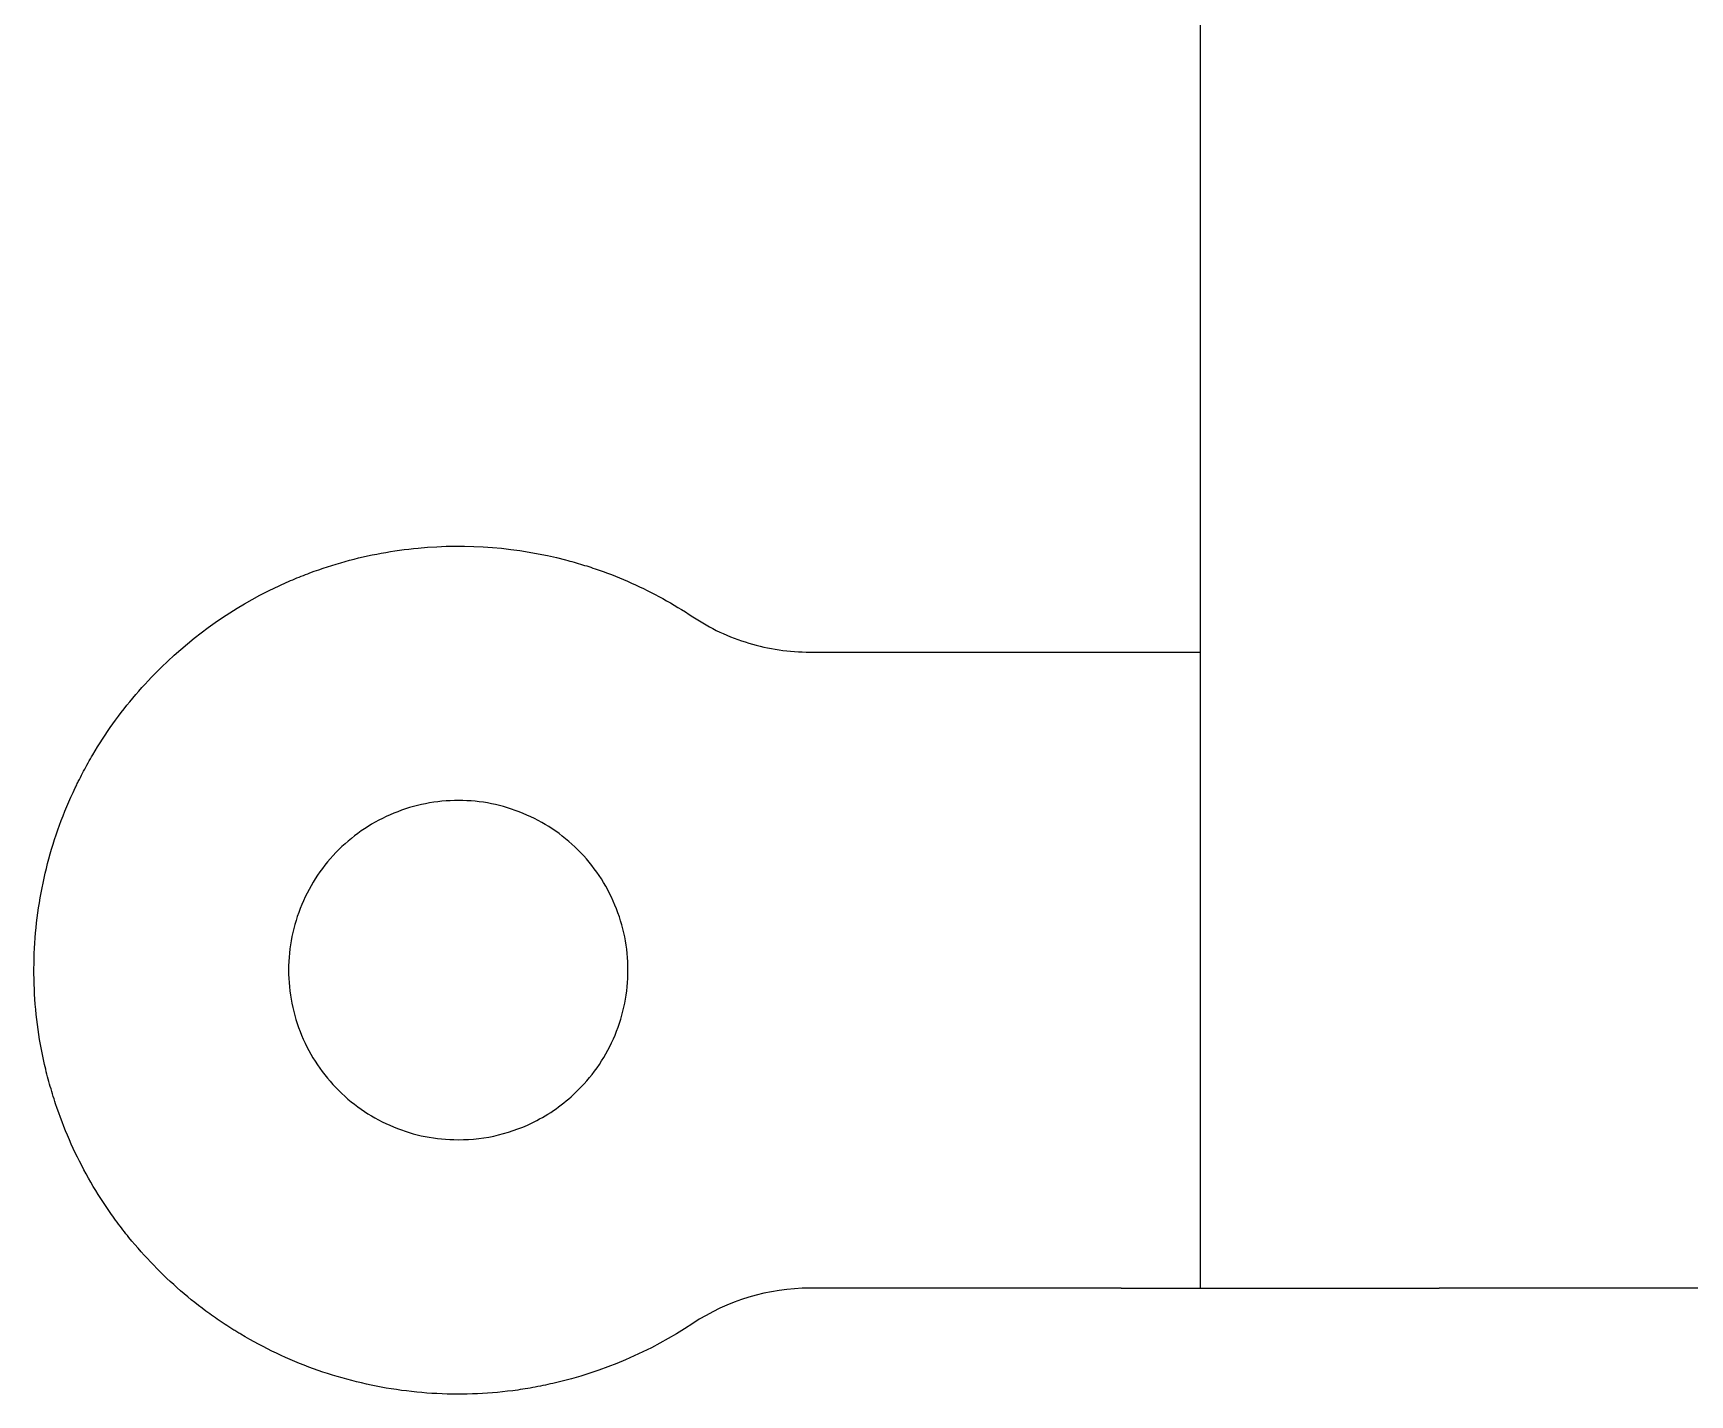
# Model space of a CAD drawing. Header units: millimetres. Extents: x 181 to 381, y 0 to 208.
# Drawn here: x 181.19 to 196.81, y 138.91 to 151.76 of the extents above; entities that cross this region are included whole.
import ezdxf

# ---------------------------------------------------------------- set-up
doc = ezdxf.new("R2010")
doc.units = ezdxf.units.MM
doc.layers.add('Make2D$可见线$曲线', color=7, linetype='Continuous', true_color=0x000000)

msp = doc.modelspace()

# ---------------------------------------------------------------- linework, layer by layer
at = {"layer": 'Make2D$可见线$曲线', "color": 18, "lineweight": -3, "true_color": 0x000000}
for points, degree in [([(192.198, 139.922), (192.198, 173.43), (192.198, 206.938)], 2), ([(188.515, 145.922), (189.492, 145.922), (190.47, 145.922), (191.448, 145.922)], 3), ([(185.938, 141.503), (186.083, 141.579), (186.213, 141.675), (186.329, 141.791)], 3), ([(185.197, 141.322), (185.459, 141.322), (185.706, 141.382), (185.938, 141.503)], 3), ([(188.515, 139.922), (188.123, 139.922), (187.735, 139.805), (187.409, 139.588)], 3), ([(191.448, 139.922), (190.47, 139.922), (189.492, 139.922), (188.515, 139.922)], 3), ([(204.477, 139.922), (199.462, 139.922), (194.448, 139.922)], 2)]:
    msp.add_open_spline(points, degree=degree, dxfattribs=at)
for points, knots in [([(182.399, 145.779), (182.716, 146.09), (183.075, 146.341), (183.501, 146.544), (183.529, 146.557), (183.583, 146.581), (183.663, 146.617), (183.854, 146.692), (184.241, 146.818), (184.585, 146.881), (185.289, 146.948), (185.753, 146.911), (186.238, 146.784), (186.263, 146.777), (186.316, 146.762), (186.396, 146.739), (186.579, 146.679), (186.935, 146.537), (187.224, 146.378), (187.409, 146.255)], [0, 0, 0, 0, 1.365081, 1.365081, 1.450399, 1.450399, 1.535717, 1.706352, 2.047622, 2.730163, 2.730163, 4.095244, 4.095244, 4.180562, 4.180562, 4.26588, 4.436515, 4.777785, 5.460326, 5.460326, 5.460326, 5.460326]), ([(187.409, 146.255), (187.573, 146.146), (187.749, 146.063), (188.125, 145.95), (188.318, 145.922), (188.515, 145.922)], [-1.175685, -1.175685, -1.175685, -1.175685, -0.587842, -0.587842, 0, 0, 0, 0]), ([(191.448, 145.922), (191.547, 145.922), (191.643, 145.922), (191.827, 145.922), (191.908, 145.922), (192.049, 145.922), (192.103, 145.922), (192.179, 145.922), (192.198, 145.922), (192.198, 145.922)], [0, 0, 0, 0, 0.296444, 0.296444, 0.592888, 0.592888, 0.889332, 0.889332, 1.185776, 1.185776, 1.185776, 1.185776]), ([(187.409, 139.588), (187.004, 139.32), (186.564, 139.131), (186.061, 139.016), (186.027, 139.008), (185.964, 138.996), (185.869, 138.977), (185.648, 138.943), (185.204, 138.907), (184.822, 138.931), (184.439, 138.992), (184.316, 139.018), (184.071, 139.081), (183.71, 139.193), (183.368, 139.355), (183.135, 139.495), (183.123, 139.502), (183.098, 139.517), (183.06, 139.54), (182.974, 139.596), (182.805, 139.712), (182.485, 139.965), (182.242, 140.217), (182.056, 140.446), (182.017, 140.495), (181.945, 140.593), (181.841, 140.74), (181.622, 141.099), (181.478, 141.43), (181.392, 141.69), (181.382, 141.723), (181.363, 141.785), (181.335, 141.877), (181.28, 142.095), (181.201, 142.534), (181.189, 142.918), (181.214, 143.306), (181.228, 143.431), (181.268, 143.682), (181.346, 144.052), (181.476, 144.409), (181.593, 144.655), (181.599, 144.668), (181.612, 144.694), (181.632, 144.734), (181.679, 144.825), (181.779, 145.004), (182.001, 145.347), (182.23, 145.613), (182.399, 145.779)], [0, 0, 0, 0, 1.479058, 1.479058, 1.571499, 1.571499, 1.66394, 1.848822, 2.218586, 2.958115, 2.958115, 3.32788, 3.32788, 3.697644, 4.437173, 4.437173, 4.483393, 4.483393, 4.529614, 4.622055, 4.806937, 5.176702, 5.916231, 5.916231, 6.101113, 6.101113, 6.285995, 6.655759, 7.395288, 7.395288, 7.487729, 7.487729, 7.58017, 7.765053, 8.134817, 8.874346, 8.874346, 9.24411, 9.24411, 9.613875, 10.353403, 10.353403, 10.399624, 10.399624, 10.445845, 10.538286, 10.723168, 11.092932, 11.832461, 11.832461, 11.832461, 11.832461]), ([(186.798, 142.922), (186.798, 143.135), (186.757, 143.339), (186.593, 143.733), (186.476, 143.908), (186.176, 144.205), (186.004, 144.32), (185.614, 144.481), (185.412, 144.522), (184.989, 144.522), (184.786, 144.482), (184.493, 144.362), (184.401, 144.313), (184.228, 144.199), (184.149, 144.134), (183.921, 143.909), (183.805, 143.737), (183.64, 143.342), (183.598, 143.137), (183.598, 142.923)], [0, 0, 0, 0, 0.631882, 0.631882, 1.263764, 1.263764, 1.895646, 1.895646, 2.527528, 2.527528, 3.15941, 3.15941, 3.475351, 3.475351, 3.791292, 3.791292, 4.423174, 4.423174, 5.055056, 5.055056, 5.055056, 5.055056]), ([(183.598, 142.923), (183.598, 142.709), (183.639, 142.504), (183.803, 142.11), (183.92, 141.936), (184.222, 141.636), (184.393, 141.523), (184.783, 141.362), (184.986, 141.322), (185.197, 141.322)], [-2.530575, -2.530575, -2.530575, -2.530575, -1.897931, -1.897931, -1.265287, -1.265287, -0.632644, -0.632644, 0, 0, 0, 0]), ([(186.329, 141.791), (186.479, 141.94), (186.595, 142.113), (186.757, 142.505), (186.798, 142.71), (186.798, 142.922)], [-1.264696, -1.264696, -1.264696, -1.264696, -0.632348, -0.632348, 0, 0, 0, 0]), ([(191.448, 139.922), (191.548, 139.922), (191.643, 139.922), (191.827, 139.922), (191.908, 139.922), (192.118, 139.922), (192.198, 139.922), (192.198, 139.922)], [-1.197087, -1.197087, -1.197087, -1.197087, -0.897815, -0.897815, -0.598543, -0.598543, 0, 0, 0, 0])]:
    msp.add_open_spline(points, degree=3, knots=knots, dxfattribs=at)
msp.add_rational_spline([(192.198, 139.922), (192.198, 139.922), (192.857, 139.922), (193.516, 139.922), (194.448, 139.922)], [1, 0.923879493354, 1, 0.923879493354, 1], degree=2, knots=[-3.534293, -3.534293, -3.534293, -1.767146, -1.767146, 0, 0, 0], dxfattribs=at)

doc.saveas('drawing.dxf')
